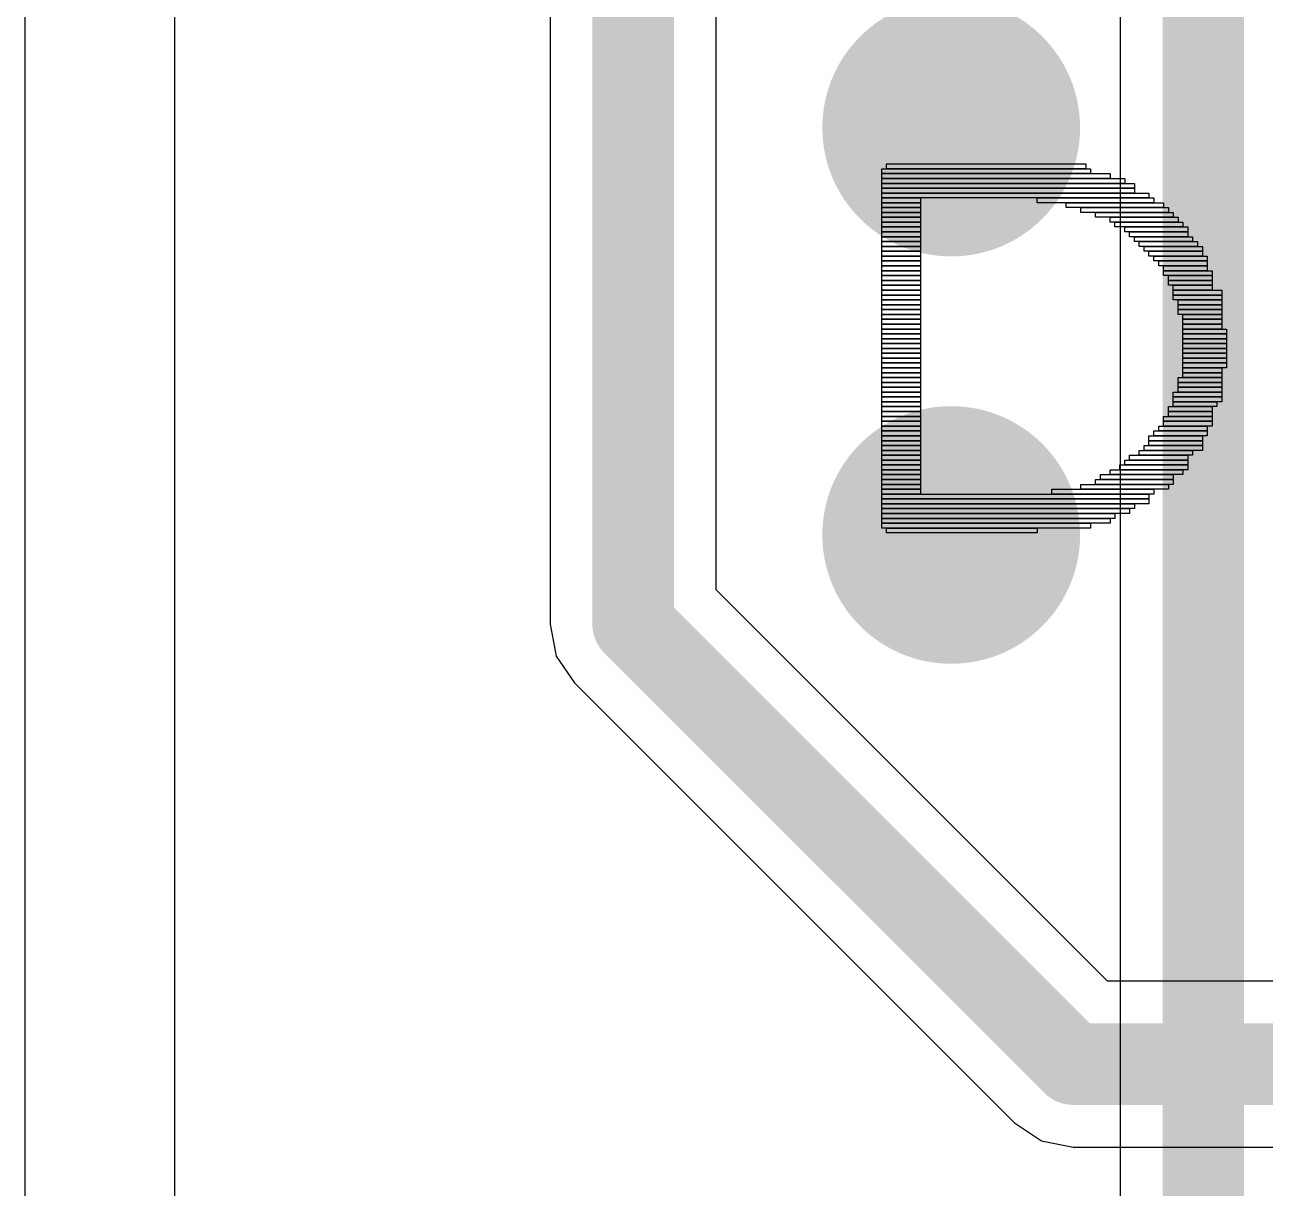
# Model space of a CAD drawing. Header units: millimetres. Extents: x -3 to 5381, y -54 to 5355.
# Drawn here: x 14.919 to 18.785, y -12.655 to -9.028 of the extents above; entities that cross this region are included whole.
import ezdxf

# ---------------------------------------------------------------- set-up
doc = ezdxf.new("R2010")
doc.units = ezdxf.units.MM
for name, color, linetype in [('BottomLayer', 5, 'Continuous'), ('BottomSolder', 6, 'Continuous'), ('TopLayer', 1, 'Continuous'), ('TopOverlay', 2, 'Continuous'), ('TopSolder', 216, 'Continuous'), ('ViaHoleLayer', 16, 'Continuous')]:
    doc.layers.add(name, color=color, linetype=linetype)

msp = doc.modelspace()

# ---------------------------------------------------------------- hatches: boundary and pattern name
at = {"layer": 'BottomLayer'}
h = msp.add_hatch(color=5, dxfattribs=at)
edge = h.paths.add_edge_path()
edge.add_arc((17.8062, -9.3482), 0.3, 0, 360)
h = msp.add_hatch(color=5, dxfattribs=at)
edge = h.paths.add_edge_path()
edge.add_arc((17.8062, -10.6182), 0.3, 0, 360)
at = {"layer": 'BottomSolder'}
h = msp.add_hatch(color=6, dxfattribs=at)
edge = h.paths.add_edge_path()
edge.add_arc((17.8062, -9.3482), 0.4016, 0, 360)
h = msp.add_hatch(color=6, dxfattribs=at)
edge = h.paths.add_edge_path()
edge.add_arc((17.8062, -10.6182), 0.4016, 0, 360)
at = {"layer": 'TopLayer'}
h = msp.add_hatch(color=1, dxfattribs=at)
edge = h.paths.add_edge_path()
edge.add_arc((17.8062, -9.3482), 0.3, 0, 360)
h = msp.add_hatch(color=1, dxfattribs=at)
edge = h.paths.add_edge_path()
edge.add_arc((17.8062, -10.6182), 0.3, 0, 360)
at = {"layer": 'TopSolder'}
h = msp.add_hatch(color=216, dxfattribs=at)
edge = h.paths.add_edge_path()
edge.add_arc((17.8062, -9.3482), 0.4016, 0, 360)
h = msp.add_hatch(color=216, dxfattribs=at)
edge = h.paths.add_edge_path()
edge.add_arc((17.8062, -10.6182), 0.4016, 0, 360)
at = {"layer": 'ViaHoleLayer'}
h = msp.add_hatch(color=16, dxfattribs=at)
edge = h.paths.add_edge_path()
edge.add_arc((17.8062, -9.3482), 0.15, 0, 360)
h = msp.add_hatch(color=16, dxfattribs=at)
edge = h.paths.add_edge_path()
edge.add_arc((17.8062, -10.6182), 0.15, 0, 360)

# ---------------------------------------------------------------- linework, layer by layer
at = {"layer": 'BottomLayer'}
for p, q in [((16.5558, -2.6103), (16.5558, -10.8966)), ((17.0738, -10.7893), (17.0738, -2.592)), ((18.2937, -12.0092), (17.0738, -10.7893)), ((16.5558, -10.8966), (16.5755, -10.9957)), ((16.5755, -10.9957), (16.6317, -11.0797)), ((16.6317, -11.0797), (18.0033, -12.4513)), ((20.5518, -12.0092), (18.2937, -12.0092)), ((18.0033, -12.4513), (18.0873, -12.5075)), ((18.0873, -12.5075), (18.1864, -12.5272)), ((18.1864, -12.5272), (29.5999, -12.5272))]:
    msp.add_line(p, q, dxfattribs=at)
at = {"layer": 'BottomLayer', "const_width": 0.254}
for points in [[(16.8148, -10.8966), (16.8148, -2.4892)], [(16.8148, -10.8966), (18.1864, -12.2682)], [(18.1864, -12.2682), (29.7072, -12.2682)]]:
    msp.add_lwpolyline(points, dxfattribs=at)
at = {"layer": 'BottomLayer', "const_width": 0.127}
for points in [[(16.7513, -10.8966, 1), (16.8783, -10.8966, 1)], [(16.7513, -10.8966, 1), (16.8783, -10.8966, 1)], [(18.1229, -12.2682, 1), (18.2499, -12.2682, 1)], [(18.1229, -12.2682, 1), (18.2499, -12.2682, 1)]]:
    msp.add_lwpolyline(points, format="xyb", close=True, dxfattribs=at)
at = {"layer": 'TopLayer'}
for p, q in [((14.9189, 2.7959), (14.9189, -14.9901)), ((15.3863, -15.0775), (15.3863, -4.1917)), ((18.3328, -6.2778), (18.3328, -13.5313))]:
    msp.add_line(p, q, dxfattribs=at)
at = {"layer": 'TopLayer', "const_width": 0.254}
msp.add_lwpolyline([(18.5918, -13.6385), (18.5918, -6.0919)], dxfattribs=at)
at = {"layer": 'TopOverlay'}
for p, q in [((17.6049, -9.4764), (17.6049, -9.4612)), ((17.6049, -9.4612), (18.2257, -9.4612)), ((18.2257, -9.4612), (18.2257, -9.4764)), ((17.5897, -9.4917), (17.5897, -9.4764)), ((17.5897, -9.4764), (18.2407, -9.4764)), ((18.2407, -9.4917), (17.5897, -9.4917)), ((17.5897, -9.5067), (17.5897, -9.4917)), ((17.5897, -9.4917), (18.3014, -9.4917)), ((18.3014, -9.5067), (17.5897, -9.5067)), ((17.5897, -9.5219), (17.5897, -9.5067)), ((17.5897, -9.5067), (18.3469, -9.5067)), ((18.2257, -9.4764), (17.6049, -9.4764)), ((18.2407, -9.4764), (18.2407, -9.4917)), ((18.3014, -9.4917), (18.3014, -9.5067)), ((18.3469, -9.5067), (18.3469, -9.5219)), ((18.3469, -9.5219), (17.5897, -9.5219)), ((17.5897, -9.5369), (17.5897, -9.5219)), ((17.5897, -9.5219), (18.3771, -9.5219)), ((18.3771, -9.5369), (17.5897, -9.5369)), ((17.5897, -9.5521), (17.5897, -9.5369)), ((17.5897, -9.5369), (18.3771, -9.5369)), ((18.3771, -9.5219), (18.3771, -9.5369)), ((18.3771, -9.5369), (18.3771, -9.5521)), ((18.3771, -9.5521), (17.5897, -9.5521)), ((17.5897, -9.5674), (17.5897, -9.5521)), ((17.5897, -9.5521), (18.4226, -9.5521)), ((18.4226, -9.5674), (17.5897, -9.5674)), ((17.5897, -9.5824), (17.5897, -9.5674)), ((17.5897, -9.5674), (17.7109, -9.5674)), ((17.5897, -9.5976), (17.5897, -9.5824)), ((17.5897, -9.5824), (17.7109, -9.5824)), ((17.7109, -9.5824), (17.5897, -9.5824)), ((17.7109, -9.5674), (17.7109, -9.5824)), ((17.7109, -9.5824), (17.7109, -9.5976)), ((18.0743, -9.5824), (18.0743, -9.5674)), ((18.0743, -9.5674), (18.4376, -9.5674)), ((18.4376, -9.5824), (18.0743, -9.5824)), ((18.165, -9.5976), (18.165, -9.5824)), ((18.165, -9.5824), (18.4678, -9.5824)), ((18.4226, -9.5521), (18.4226, -9.5674)), ((18.4376, -9.5674), (18.4376, -9.5824)), ((18.4678, -9.5824), (18.4678, -9.5976)), ((17.7109, -9.5976), (17.5897, -9.5976)), ((17.5897, -9.6126), (17.5897, -9.5976)), ((17.5897, -9.5976), (17.7109, -9.5976)), ((17.7109, -9.6126), (17.5897, -9.6126)), ((17.5897, -9.6278), (17.5897, -9.6126)), ((17.5897, -9.6126), (17.7109, -9.6126)), ((17.7109, -9.5976), (17.7109, -9.6126)), ((17.7109, -9.6126), (17.7109, -9.6278)), ((18.4678, -9.5976), (18.165, -9.5976)), ((18.2105, -9.6126), (18.2105, -9.5976)), ((18.2105, -9.5976), (18.483, -9.5976)), ((18.483, -9.6126), (18.2105, -9.6126)), ((18.2559, -9.6278), (18.2559, -9.6126)), ((18.2559, -9.6126), (18.4983, -9.6126)), ((18.483, -9.5976), (18.483, -9.6126)), ((18.4983, -9.6126), (18.4983, -9.6278)), ((17.7109, -9.6278), (17.5897, -9.6278)), ((17.5897, -9.6431), (17.5897, -9.6278)), ((17.5897, -9.6278), (17.7109, -9.6278)), ((17.7109, -9.6431), (17.5897, -9.6431)), ((17.5897, -9.658), (17.5897, -9.6431)), ((17.5897, -9.6431), (17.7109, -9.6431)), ((17.7109, -9.658), (17.5897, -9.658)), ((17.5897, -9.6733), (17.5897, -9.658)), ((17.5897, -9.658), (17.7109, -9.658)), ((17.7109, -9.6278), (17.7109, -9.6431)), ((17.7109, -9.6431), (17.7109, -9.658)), ((17.7109, -9.658), (17.7109, -9.6733)), ((18.4983, -9.6278), (18.2559, -9.6278)), ((18.3014, -9.6431), (18.3014, -9.6278)), ((18.3014, -9.6278), (18.5132, -9.6278)), ((18.5132, -9.6431), (18.3014, -9.6431)), ((18.3164, -9.658), (18.3164, -9.6431)), ((18.3164, -9.6431), (18.5285, -9.6431)), ((18.5285, -9.658), (18.3164, -9.658)), ((18.3469, -9.6733), (18.3469, -9.658)), ((18.3469, -9.658), (18.5435, -9.658)), ((18.5132, -9.6278), (18.5132, -9.6431)), ((18.5285, -9.6431), (18.5285, -9.658)), ((18.5435, -9.658), (18.5435, -9.6733)), ((17.7109, -9.6733), (17.5897, -9.6733)), ((17.5897, -9.6883), (17.5897, -9.6733)), ((17.5897, -9.6733), (17.7109, -9.6733)), ((17.5897, -9.7035), (17.5897, -9.6883)), ((17.5897, -9.6883), (17.7109, -9.6883)), ((17.7109, -9.6883), (17.5897, -9.6883)), ((17.7109, -9.6733), (17.7109, -9.6883)), ((17.7109, -9.6883), (17.7109, -9.7035)), ((18.5435, -9.6733), (18.3469, -9.6733)), ((18.3619, -9.6883), (18.3619, -9.6733)), ((18.3619, -9.6733), (18.5435, -9.6733)), ((18.5435, -9.6883), (18.3619, -9.6883)), ((18.3771, -9.7035), (18.3771, -9.6883)), ((18.3771, -9.6883), (18.5587, -9.6883)), ((18.5435, -9.6733), (18.5435, -9.6883)), ((18.5587, -9.6883), (18.5587, -9.7035)), ((17.7109, -9.7035), (17.5897, -9.7035)), ((17.5897, -9.7188), (17.5897, -9.7035)), ((17.5897, -9.7035), (17.7109, -9.7035)), ((17.7109, -9.7188), (17.5897, -9.7188)), ((17.5897, -9.7337), (17.5897, -9.7188)), ((17.5897, -9.7188), (17.7109, -9.7188)), ((17.7109, -9.7337), (17.5897, -9.7337)), ((17.5897, -9.749), (17.5897, -9.7337)), ((17.5897, -9.7337), (17.7109, -9.7337)), ((17.7109, -9.7035), (17.7109, -9.7188)), ((17.7109, -9.7188), (17.7109, -9.7337)), ((17.7109, -9.7337), (17.7109, -9.749)), ((18.5587, -9.7035), (18.3771, -9.7035)), ((18.3921, -9.7188), (18.3921, -9.7035)), ((18.3921, -9.7035), (18.574, -9.7035)), ((18.574, -9.7188), (18.3921, -9.7188)), ((18.4073, -9.7337), (18.4073, -9.7188)), ((18.4073, -9.7188), (18.5889, -9.7188)), ((18.5889, -9.7337), (18.4073, -9.7337)), ((18.4226, -9.749), (18.4226, -9.7337)), ((18.4226, -9.7337), (18.5889, -9.7337)), ((18.574, -9.7035), (18.574, -9.7188)), ((18.5889, -9.7188), (18.5889, -9.7337)), ((18.5889, -9.7337), (18.5889, -9.749)), ((17.7109, -9.749), (17.5897, -9.749)), ((17.5897, -9.764), (17.5897, -9.749)), ((17.5897, -9.749), (17.7109, -9.749)), ((17.7109, -9.764), (17.5897, -9.764)), ((17.5897, -9.7792), (17.5897, -9.764)), ((17.5897, -9.764), (17.7109, -9.764)), ((17.5897, -9.7944), (17.5897, -9.7792)), ((17.5897, -9.7792), (17.7109, -9.7792)), ((17.7109, -9.7792), (17.5897, -9.7792)), ((17.7109, -9.749), (17.7109, -9.764)), ((17.7109, -9.764), (17.7109, -9.7792)), ((17.7109, -9.7792), (17.7109, -9.7944)), ((18.5889, -9.749), (18.4226, -9.749)), ((18.4376, -9.764), (18.4376, -9.749)), ((18.4376, -9.749), (18.6042, -9.749)), ((18.6042, -9.764), (18.4376, -9.764)), ((18.4528, -9.7792), (18.4528, -9.764)), ((18.4528, -9.764), (18.6042, -9.764)), ((18.6042, -9.7792), (18.4528, -9.7792)), ((18.4678, -9.7944), (18.4678, -9.7792)), ((18.4678, -9.7792), (18.6042, -9.7792)), ((18.6042, -9.749), (18.6042, -9.764)), ((18.6042, -9.764), (18.6042, -9.7792)), ((18.6042, -9.7792), (18.6042, -9.7944)), ((17.7109, -9.7944), (17.5897, -9.7944)), ((17.5897, -9.8094), (17.5897, -9.7944)), ((17.5897, -9.7944), (17.7109, -9.7944)), ((17.7109, -9.8094), (17.5897, -9.8094)), ((17.5897, -9.8247), (17.5897, -9.8094)), ((17.5897, -9.8094), (17.7109, -9.8094)), ((17.7109, -9.7944), (17.7109, -9.8094)), ((17.7109, -9.8094), (17.7109, -9.8247)), ((18.6042, -9.7944), (18.4678, -9.7944)), ((18.4678, -9.8094), (18.4678, -9.7944)), ((18.4678, -9.7944), (18.6192, -9.7944)), ((18.6192, -9.8094), (18.4678, -9.8094)), ((18.483, -9.8247), (18.483, -9.8094)), ((18.483, -9.8094), (18.6192, -9.8094)), ((18.6192, -9.7944), (18.6192, -9.8094)), ((18.6192, -9.8094), (18.6192, -9.8247)), ((17.7109, -9.8247), (17.5897, -9.8247)), ((17.5897, -9.8397), (17.5897, -9.8247)), ((17.5897, -9.8247), (17.7109, -9.8247)), ((17.5897, -9.8549), (17.5897, -9.8397)), ((17.5897, -9.8397), (17.7109, -9.8397)), ((17.7109, -9.8397), (17.5897, -9.8397)), ((17.7109, -9.8549), (17.5897, -9.8549)), ((17.5897, -9.8701), (17.5897, -9.8549)), ((17.5897, -9.8549), (17.7109, -9.8549)), ((17.7109, -9.8247), (17.7109, -9.8397)), ((17.7109, -9.8397), (17.7109, -9.8549)), ((17.7109, -9.8549), (17.7109, -9.8701)), ((18.6192, -9.8247), (18.483, -9.8247)), ((18.483, -9.8397), (18.483, -9.8247)), ((18.483, -9.8247), (18.6192, -9.8247)), ((18.6192, -9.8397), (18.483, -9.8397)), ((18.4983, -9.8549), (18.4983, -9.8397)), ((18.4983, -9.8397), (18.6192, -9.8397)), ((18.6192, -9.8549), (18.4983, -9.8549)), ((18.4983, -9.8701), (18.4983, -9.8549)), ((18.4983, -9.8549), (18.6496, -9.8549)), ((18.6192, -9.8247), (18.6192, -9.8397)), ((18.6192, -9.8397), (18.6192, -9.8549)), ((18.6496, -9.8549), (18.6496, -9.8701)), ((17.7109, -9.8701), (17.5897, -9.8701)), ((17.5897, -9.8851), (17.5897, -9.8701)), ((17.5897, -9.8701), (17.7109, -9.8701)), ((17.7109, -9.8851), (17.5897, -9.8851)), ((17.5897, -9.9004), (17.5897, -9.8851)), ((17.5897, -9.8851), (17.7109, -9.8851)), ((17.7109, -9.8701), (17.7109, -9.8851)), ((17.7109, -9.8851), (17.7109, -9.9004)), ((18.6496, -9.8701), (18.4983, -9.8701)), ((18.4983, -9.8851), (18.4983, -9.8701)), ((18.4983, -9.8701), (18.6496, -9.8701)), ((18.6496, -9.8851), (18.4983, -9.8851)), ((18.5132, -9.9004), (18.5132, -9.8851)), ((18.5132, -9.8851), (18.6496, -9.8851)), ((18.6496, -9.8701), (18.6496, -9.8851)), ((18.6496, -9.8851), (18.6496, -9.9004)), ((17.5897, -9.9153), (17.5897, -9.9004)), ((17.5897, -9.9004), (17.7109, -9.9004)), ((17.7109, -9.9004), (17.5897, -9.9004)), ((17.7109, -9.9153), (17.5897, -9.9153)), ((17.5897, -9.9306), (17.5897, -9.9153)), ((17.5897, -9.9153), (17.7109, -9.9153)), ((17.7109, -9.9306), (17.5897, -9.9306)), ((17.5897, -9.9458), (17.5897, -9.9306)), ((17.5897, -9.9306), (17.7109, -9.9306)), ((17.7109, -9.9004), (17.7109, -9.9153)), ((17.7109, -9.9153), (17.7109, -9.9306)), ((17.7109, -9.9306), (17.7109, -9.9458)), ((18.6496, -9.9004), (18.5132, -9.9004)), ((18.5132, -9.9153), (18.5132, -9.9004)), ((18.5132, -9.9004), (18.6496, -9.9004)), ((18.6496, -9.9153), (18.5132, -9.9153)), ((18.5132, -9.9306), (18.5132, -9.9153)), ((18.5132, -9.9153), (18.6496, -9.9153)), ((18.6496, -9.9306), (18.5132, -9.9306)), ((18.5285, -9.9458), (18.5285, -9.9306)), ((18.5285, -9.9306), (18.6496, -9.9306)), ((18.6496, -9.9004), (18.6496, -9.9153)), ((18.6496, -9.9153), (18.6496, -9.9306)), ((18.6496, -9.9306), (18.6496, -9.9458)), ((17.5897, -9.9608), (17.5897, -9.9458)), ((17.5897, -9.9458), (17.7109, -9.9458)), ((17.7109, -9.9458), (17.5897, -9.9458)), ((17.7109, -9.9608), (17.5897, -9.9608)), ((17.5897, -9.9761), (17.5897, -9.9608)), ((17.5897, -9.9608), (17.7109, -9.9608)), ((17.7109, -9.9458), (17.7109, -9.9608)), ((17.7109, -9.9608), (17.7109, -9.9761)), ((18.6496, -9.9458), (18.5285, -9.9458)), ((18.5285, -9.9608), (18.5285, -9.9458)), ((18.5285, -9.9458), (18.6496, -9.9458)), ((18.6496, -9.9608), (18.5285, -9.9608)), ((18.5285, -9.9761), (18.5285, -9.9608)), ((18.5285, -9.9608), (18.6496, -9.9608)), ((18.6496, -9.9458), (18.6496, -9.9608)), ((18.6496, -9.9608), (18.6496, -9.9761)), ((17.7109, -9.9761), (17.5897, -9.9761)), ((17.5897, -9.991), (17.5897, -9.9761)), ((17.5897, -9.9761), (17.7109, -9.9761)), ((17.7109, -9.991), (17.5897, -9.991)), ((17.5897, -10.0063), (17.5897, -9.991)), ((17.5897, -9.991), (17.7109, -9.991)), ((17.7109, -10.0063), (17.5897, -10.0063)), ((17.5897, -10.0215), (17.5897, -10.0063)), ((17.5897, -10.0063), (17.7109, -10.0063)), ((17.7109, -9.9761), (17.7109, -9.991)), ((17.7109, -9.991), (17.7109, -10.0063)), ((17.7109, -10.0063), (17.7109, -10.0215)), ((18.6496, -9.9761), (18.5285, -9.9761)), ((18.5285, -9.991), (18.5285, -9.9761)), ((18.5285, -9.9761), (18.6646, -9.9761)), ((18.6646, -9.991), (18.5285, -9.991)), ((18.5285, -10.0063), (18.5285, -9.991)), ((18.5285, -9.991), (18.6646, -9.991)), ((18.6646, -10.0063), (18.5285, -10.0063)), ((18.5285, -10.0215), (18.5285, -10.0063)), ((18.5285, -10.0063), (18.6646, -10.0063)), ((18.6646, -9.9761), (18.6646, -9.991)), ((18.6646, -9.991), (18.6646, -10.0063)), ((18.6646, -10.0063), (18.6646, -10.0215)), ((17.7109, -10.0215), (17.5897, -10.0215)), ((17.5897, -10.0365), (17.5897, -10.0215)), ((17.5897, -10.0215), (17.7109, -10.0215)), ((17.5897, -10.0517), (17.5897, -10.0365)), ((17.5897, -10.0365), (17.7109, -10.0365)), ((17.7109, -10.0365), (17.5897, -10.0365)), ((17.7109, -10.0215), (17.7109, -10.0365)), ((17.7109, -10.0365), (17.7109, -10.0517)), ((18.6646, -10.0215), (18.5285, -10.0215)), ((18.5285, -10.0365), (18.5285, -10.0215)), ((18.5285, -10.0215), (18.6646, -10.0215)), ((18.6646, -10.0365), (18.5285, -10.0365)), ((18.5285, -10.0517), (18.5285, -10.0365)), ((18.5285, -10.0365), (18.6646, -10.0365)), ((18.6646, -10.0215), (18.6646, -10.0365)), ((18.6646, -10.0365), (18.6646, -10.0517)), ((17.7109, -10.0517), (17.5897, -10.0517)), ((17.5897, -10.0667), (17.5897, -10.0517)), ((17.5897, -10.0517), (17.7109, -10.0517)), ((17.7109, -10.0667), (17.5897, -10.0667)), ((17.5897, -10.082), (17.5897, -10.0667)), ((17.5897, -10.0667), (17.7109, -10.0667)), ((17.7109, -10.082), (17.5897, -10.082)), ((17.5897, -10.0972), (17.5897, -10.082)), ((17.5897, -10.082), (17.7109, -10.082)), ((17.7109, -10.0517), (17.7109, -10.0667)), ((17.7109, -10.0667), (17.7109, -10.082)), ((17.7109, -10.082), (17.7109, -10.0972)), ((18.6646, -10.0517), (18.5285, -10.0517)), ((18.5285, -10.0667), (18.5285, -10.0517)), ((18.5285, -10.0517), (18.6646, -10.0517)), ((18.6646, -10.0667), (18.5285, -10.0667)), ((18.5285, -10.082), (18.5285, -10.0667)), ((18.5285, -10.0667), (18.6646, -10.0667)), ((18.6646, -10.082), (18.5285, -10.082)), ((18.5285, -10.0972), (18.5285, -10.082)), ((18.5285, -10.082), (18.6646, -10.082)), ((18.6646, -10.0517), (18.6646, -10.0667)), ((18.6646, -10.0667), (18.6646, -10.082)), ((18.6646, -10.082), (18.6646, -10.0972)), ((17.7109, -10.0972), (17.5897, -10.0972)), ((17.5897, -10.1122), (17.5897, -10.0972)), ((17.5897, -10.0972), (17.7109, -10.0972)), ((17.7109, -10.1122), (17.5897, -10.1122)), ((17.5897, -10.1274), (17.5897, -10.1122)), ((17.5897, -10.1122), (17.7109, -10.1122)), ((17.7109, -10.1274), (17.5897, -10.1274)), ((17.5897, -10.1424), (17.5897, -10.1274)), ((17.5897, -10.1274), (17.7109, -10.1274)), ((17.7109, -10.0972), (17.7109, -10.1122)), ((17.7109, -10.1122), (17.7109, -10.1274)), ((17.7109, -10.1274), (17.7109, -10.1424)), ((18.5132, -10.1424), (18.5132, -10.1274)), ((18.5132, -10.1274), (18.6496, -10.1274)), ((18.6646, -10.0972), (18.5285, -10.0972)), ((18.5285, -10.1122), (18.5285, -10.0972)), ((18.5285, -10.0972), (18.6496, -10.0972)), ((18.6496, -10.1122), (18.5285, -10.1122)), ((18.5285, -10.1274), (18.5285, -10.1122)), ((18.5285, -10.1122), (18.6496, -10.1122)), ((18.6496, -10.1274), (18.5285, -10.1274)), ((18.6496, -10.0972), (18.6496, -10.1122)), ((18.6496, -10.1122), (18.6496, -10.1274)), ((18.6496, -10.1274), (18.6496, -10.1424)), ((17.7109, -10.1424), (17.5897, -10.1424)), ((17.5897, -10.1577), (17.5897, -10.1424)), ((17.5897, -10.1424), (17.7109, -10.1424)), ((17.7109, -10.1577), (17.5897, -10.1577)), ((17.5897, -10.1729), (17.5897, -10.1577)), ((17.5897, -10.1577), (17.7109, -10.1577)), ((17.7109, -10.1424), (17.7109, -10.1577)), ((17.7109, -10.1577), (17.7109, -10.1729)), ((18.6496, -10.1424), (18.5132, -10.1424)), ((18.5132, -10.1577), (18.5132, -10.1424)), ((18.5132, -10.1424), (18.6496, -10.1424)), ((18.6496, -10.1577), (18.5132, -10.1577)), ((18.5132, -10.1729), (18.5132, -10.1577)), ((18.5132, -10.1577), (18.6496, -10.1577)), ((18.6496, -10.1424), (18.6496, -10.1577)), ((18.6496, -10.1577), (18.6496, -10.1729)), ((17.7109, -10.1729), (17.5897, -10.1729)), ((17.5897, -10.1879), (17.5897, -10.1729)), ((17.5897, -10.1729), (17.7109, -10.1729)), ((17.7109, -10.1879), (17.5897, -10.1879)), ((17.5897, -10.2031), (17.5897, -10.1879)), ((17.5897, -10.1879), (17.7109, -10.1879)), ((17.7109, -10.2031), (17.5897, -10.2031)), ((17.5897, -10.2181), (17.5897, -10.2031)), ((17.5897, -10.2031), (17.7109, -10.2031)), ((17.7109, -10.1729), (17.7109, -10.1879)), ((17.7109, -10.1879), (17.7109, -10.2031)), ((17.7109, -10.2031), (17.7109, -10.2181)), ((18.4983, -10.1879), (18.4983, -10.1729)), ((18.4983, -10.1729), (18.6496, -10.1729)), ((18.6496, -10.1879), (18.4983, -10.1879)), ((18.4983, -10.2031), (18.4983, -10.1879)), ((18.4983, -10.1879), (18.6496, -10.1879)), ((18.6496, -10.2031), (18.4983, -10.2031)), ((18.4983, -10.2181), (18.4983, -10.2031)), ((18.4983, -10.2031), (18.6344, -10.2031)), ((18.6496, -10.1729), (18.5132, -10.1729)), ((18.6344, -10.2031), (18.6344, -10.2181)), ((18.6496, -10.1729), (18.6496, -10.1879)), ((18.6496, -10.1879), (18.6496, -10.2031)), ((17.5897, -10.2334), (17.5897, -10.2181)), ((17.5897, -10.2181), (17.7109, -10.2181)), ((17.7109, -10.2181), (17.5897, -10.2181)), ((17.7109, -10.2334), (17.5897, -10.2334)), ((17.5897, -10.2486), (17.5897, -10.2334)), ((17.5897, -10.2334), (17.7109, -10.2334)), ((17.7109, -10.2181), (17.7109, -10.2334)), ((17.7109, -10.2334), (17.7109, -10.2486)), ((18.483, -10.2334), (18.483, -10.2181)), ((18.483, -10.2181), (18.6192, -10.2181)), ((18.6192, -10.2334), (18.483, -10.2334)), ((18.483, -10.2486), (18.483, -10.2334)), ((18.483, -10.2334), (18.6192, -10.2334)), ((18.6344, -10.2181), (18.4983, -10.2181)), ((18.6192, -10.2181), (18.6192, -10.2334)), ((18.6192, -10.2334), (18.6192, -10.2486)), ((17.7109, -10.2486), (17.5897, -10.2486)), ((17.5897, -10.2636), (17.5897, -10.2486)), ((17.5897, -10.2486), (17.7109, -10.2486)), ((17.5897, -10.2788), (17.5897, -10.2636)), ((17.5897, -10.2636), (17.7109, -10.2636)), ((17.7109, -10.2636), (17.5897, -10.2636)), ((17.7109, -10.2788), (17.5897, -10.2788)), ((17.5897, -10.2938), (17.5897, -10.2788)), ((17.5897, -10.2788), (17.7109, -10.2788)), ((17.7109, -10.2486), (17.7109, -10.2636)), ((17.7109, -10.2636), (17.7109, -10.2788)), ((17.7109, -10.2788), (17.7109, -10.2938)), ((18.4528, -10.2938), (18.4528, -10.2788)), ((18.4528, -10.2788), (18.6042, -10.2788)), ((18.4678, -10.2636), (18.4678, -10.2486)), ((18.4678, -10.2486), (18.6192, -10.2486)), ((18.6192, -10.2636), (18.4678, -10.2636)), ((18.4678, -10.2788), (18.4678, -10.2636)), ((18.4678, -10.2636), (18.6192, -10.2636)), ((18.6192, -10.2788), (18.4678, -10.2788)), ((18.6192, -10.2486), (18.483, -10.2486)), ((18.6042, -10.2788), (18.6042, -10.2938)), ((18.6192, -10.2486), (18.6192, -10.2636)), ((18.6192, -10.2636), (18.6192, -10.2788)), ((17.7109, -10.2938), (17.5897, -10.2938)), ((17.5897, -10.309), (17.5897, -10.2938)), ((17.5897, -10.2938), (17.7109, -10.2938)), ((17.7109, -10.309), (17.5897, -10.309)), ((17.5897, -10.3243), (17.5897, -10.309)), ((17.5897, -10.309), (17.7109, -10.309)), ((17.7109, -10.2938), (17.7109, -10.309)), ((17.7109, -10.309), (17.7109, -10.3243)), ((18.4226, -10.3243), (18.4226, -10.309)), ((18.4226, -10.309), (18.5889, -10.309)), ((18.4376, -10.309), (18.4376, -10.2938)), ((18.4376, -10.2938), (18.6042, -10.2938)), ((18.6042, -10.309), (18.4376, -10.309)), ((18.6042, -10.2938), (18.4528, -10.2938)), ((18.5889, -10.309), (18.5889, -10.3243)), ((18.6042, -10.2938), (18.6042, -10.309)), ((17.7109, -10.3243), (17.5897, -10.3243)), ((17.5897, -10.3393), (17.5897, -10.3243)), ((17.5897, -10.3243), (17.7109, -10.3243)), ((17.5897, -10.3545), (17.5897, -10.3393)), ((17.5897, -10.3393), (17.7109, -10.3393)), ((17.7109, -10.3393), (17.5897, -10.3393)), ((17.7109, -10.3545), (17.5897, -10.3545)), ((17.5897, -10.3695), (17.5897, -10.3545)), ((17.5897, -10.3545), (17.7109, -10.3545)), ((17.7109, -10.3243), (17.7109, -10.3393)), ((17.7109, -10.3393), (17.7109, -10.3545)), ((17.7109, -10.3545), (17.7109, -10.3695)), ((18.3921, -10.3695), (18.3921, -10.3545)), ((18.3921, -10.3545), (18.5587, -10.3545)), ((18.4073, -10.3545), (18.4073, -10.3393)), ((18.4073, -10.3393), (18.5889, -10.3393)), ((18.5889, -10.3545), (18.4073, -10.3545)), ((18.5889, -10.3243), (18.4226, -10.3243)), ((18.4226, -10.3393), (18.4226, -10.3243)), ((18.4226, -10.3243), (18.5889, -10.3243)), ((18.5889, -10.3393), (18.4226, -10.3393)), ((18.5587, -10.3545), (18.5587, -10.3695)), ((18.5889, -10.3243), (18.5889, -10.3393)), ((18.5889, -10.3393), (18.5889, -10.3545)), ((17.7109, -10.3695), (17.5897, -10.3695)), ((17.5897, -10.3847), (17.5897, -10.3695)), ((17.5897, -10.3695), (17.7109, -10.3695)), ((17.7109, -10.3847), (17.5897, -10.3847)), ((17.5897, -10.4), (17.5897, -10.3847)), ((17.5897, -10.3847), (17.7109, -10.3847)), ((17.7109, -10.3695), (17.7109, -10.3847)), ((17.7109, -10.3847), (17.7109, -10.4)), ((18.3469, -10.4), (18.3469, -10.3847)), ((18.3469, -10.3847), (18.5435, -10.3847)), ((18.3619, -10.3847), (18.3619, -10.3695)), ((18.3619, -10.3695), (18.5435, -10.3695)), ((18.5435, -10.3847), (18.3619, -10.3847)), ((18.5587, -10.3695), (18.3921, -10.3695)), ((18.5435, -10.3695), (18.5435, -10.3847)), ((18.5435, -10.3847), (18.5435, -10.4)), ((17.7109, -10.4), (17.5897, -10.4)), ((17.5897, -10.415), (17.5897, -10.4)), ((17.5897, -10.4), (17.7109, -10.4)), ((17.7109, -10.415), (17.5897, -10.415)), ((17.5897, -10.4302), (17.5897, -10.415)), ((17.5897, -10.415), (17.7109, -10.415)), ((17.7109, -10.4302), (17.5897, -10.4302)), ((17.5897, -10.4454), (17.5897, -10.4302)), ((17.5897, -10.4302), (17.7109, -10.4302)), ((17.7109, -10.4), (17.7109, -10.415)), ((17.7109, -10.415), (17.7109, -10.4302)), ((17.7109, -10.4302), (17.7109, -10.4454)), ((18.2712, -10.4454), (18.2712, -10.4302)), ((18.2712, -10.4302), (18.4983, -10.4302)), ((18.3014, -10.4302), (18.3014, -10.415)), ((18.3014, -10.415), (18.5285, -10.415)), ((18.5285, -10.4302), (18.3014, -10.4302)), ((18.3316, -10.415), (18.3316, -10.4)), ((18.3316, -10.4), (18.5435, -10.4)), ((18.5435, -10.415), (18.3316, -10.415)), ((18.5435, -10.4), (18.3469, -10.4)), ((18.4983, -10.4302), (18.4983, -10.4454)), ((18.5285, -10.415), (18.5285, -10.4302)), ((18.5435, -10.4), (18.5435, -10.415)), ((17.7109, -10.4454), (17.5897, -10.4454)), ((17.5897, -10.4604), (17.5897, -10.4454)), ((17.5897, -10.4454), (17.7109, -10.4454)), ((17.5897, -10.4757), (17.5897, -10.4604)), ((17.5897, -10.4604), (17.7109, -10.4604)), ((17.7109, -10.4604), (17.5897, -10.4604)), ((17.7109, -10.4757), (17.5897, -10.4757)), ((17.5897, -10.4907), (17.5897, -10.4757)), ((17.5897, -10.4757), (17.7109, -10.4757)), ((17.7109, -10.4454), (17.7109, -10.4604)), ((17.7109, -10.4604), (17.7109, -10.4757)), ((17.7109, -10.4757), (17.7109, -10.4907)), ((18.1198, -10.4907), (18.1198, -10.4757)), ((18.1198, -10.4757), (18.4376, -10.4757)), ((18.2105, -10.4757), (18.2105, -10.4604)), ((18.2105, -10.4604), (18.483, -10.4604)), ((18.483, -10.4757), (18.2105, -10.4757)), ((18.2559, -10.4604), (18.2559, -10.4454)), ((18.2559, -10.4454), (18.4983, -10.4454)), ((18.4983, -10.4604), (18.2559, -10.4604)), ((18.4983, -10.4454), (18.2712, -10.4454)), ((18.4376, -10.4757), (18.4376, -10.4907)), ((18.483, -10.4604), (18.483, -10.4757)), ((18.4983, -10.4454), (18.4983, -10.4604)), ((17.5897, -10.5059), (17.5897, -10.4907)), ((17.5897, -10.4907), (18.4226, -10.4907)), ((17.7109, -10.4907), (17.5897, -10.4907)), ((18.4226, -10.5059), (17.5897, -10.5059)), ((17.5897, -10.5211), (17.5897, -10.5059)), ((17.5897, -10.5059), (18.4226, -10.5059)), ((18.4376, -10.4907), (18.1198, -10.4907)), ((18.4226, -10.4907), (18.4226, -10.5059)), ((18.4226, -10.5059), (18.4226, -10.5211)), ((18.4226, -10.5211), (17.5897, -10.5211)), ((17.5897, -10.5361), (17.5897, -10.5211)), ((17.5897, -10.5211), (18.3771, -10.5211)), ((18.3771, -10.5361), (17.5897, -10.5361)), ((17.5897, -10.5514), (17.5897, -10.5361)), ((17.5897, -10.5361), (18.3619, -10.5361)), ((18.3619, -10.5514), (17.5897, -10.5514)), ((17.5897, -10.5664), (17.5897, -10.5514)), ((17.5897, -10.5514), (18.3164, -10.5514)), ((18.3164, -10.5514), (18.3164, -10.5664)), ((18.3619, -10.5361), (18.3619, -10.5514)), ((18.3771, -10.5211), (18.3771, -10.5361)), ((18.3164, -10.5664), (17.5897, -10.5664)), ((17.5897, -10.5816), (17.5897, -10.5664)), ((17.5897, -10.5664), (18.3014, -10.5664)), ((18.3014, -10.5816), (17.5897, -10.5816)), ((17.5897, -10.5968), (17.5897, -10.5816)), ((17.5897, -10.5816), (18.2407, -10.5816)), ((18.2407, -10.5816), (18.2407, -10.5968)), ((18.3014, -10.5664), (18.3014, -10.5816)), ((18.2407, -10.5968), (17.5897, -10.5968)), ((17.6049, -10.6118), (17.6049, -10.5968)), ((17.6049, -10.5968), (18.0743, -10.5968)), ((18.0743, -10.6118), (17.6049, -10.6118)), ((18.0743, -10.5968), (18.0743, -10.6118))]:
    msp.add_line(p, q, dxfattribs=at)

doc.saveas('drawing.dxf')
